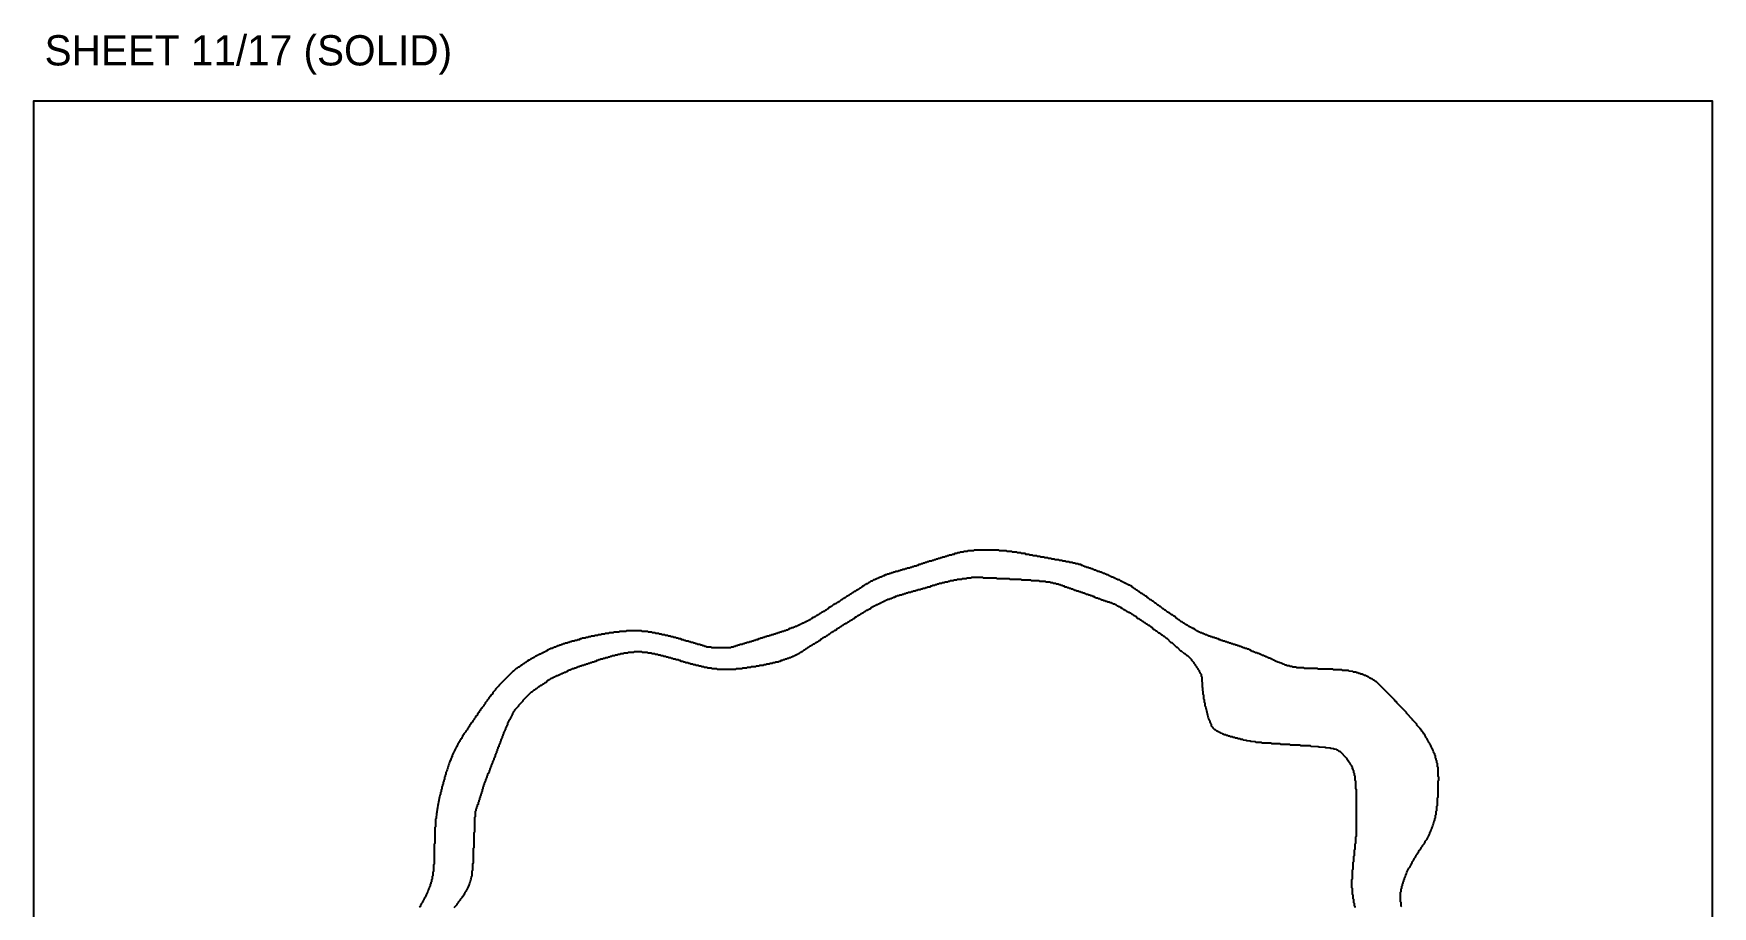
# Model space of a CAD drawing. Header units: millimetres. Extents: x 0 to 6416, y -3898 to 1268.
# Drawn here: x 0 to 1219, y -1964 to -1330 of the extents above; entities that cross this region are included whole.
import ezdxf

# ---------------------------------------------------------------- set-up
doc = ezdxf.new("R2010")
doc.units = ezdxf.units.MM
for name, color, linetype in [('CUT_OUTER', 1, 'Continuous'), ('ENGRAVE_NEXT', 3, 'Continuous'), ('NOTES', 7, 'Continuous'), ('SHEET_EDGE', 7, 'Continuous')]:
    doc.layers.add(name, color=color, linetype=linetype)

msp = doc.modelspace()

# ---------------------------------------------------------------- linework, layer by layer
at = {"layer": 'CUT_OUTER'}
msp.add_lwpolyline([(993.6, -1964.4), (993.2, -1963.9), (993.1, -1961.4), (992.7, -1960.9), (992.6, -1960.4), (992.6, -1955.4), (992.7, -1953.9), (993.1, -1953.4), (993.2, -1951.4), (993.6, -1950.9), (993.7, -1949.4), (994.1, -1948.9), (994.2, -1947.9), (994.6, -1947.4), (994.7, -1946.4), (995.1, -1945.9), (995.2, -1944.9), (995.6, -1944.4), (995.7, -1943.4), (996.1, -1942.9), (996.2, -1941.9), (996.6, -1941.4), (996.6, -1940.9), (997.1, -1940.4), (997.2, -1939.4), (997.6, -1938.9), (997.7, -1938.4), (998.1, -1937.9), (998.2, -1937.4), (998.6, -1936.9), (998.7, -1936.4), (999.6, -1935.4), (999.6, -1934.9), (1000.1, -1934.4), (1000.1, -1933.9), (1000.6, -1933.4), (1000.6, -1932.9), (1001.1, -1932.4), (1001.1, -1931.9), (1002.1, -1930.9), (1002.1, -1930.4), (1002.6, -1929.9), (1002.6, -1929.4), (1003.6, -1928.4), (1003.6, -1927.9), (1004.1, -1927.4), (1004.1, -1926.9), (1005, -1926), (1005.1, -1925.9), (1005.1, -1925.4), (1006.1, -1924.4), (1006.1, -1923.9), (1007.1, -1922.9), (1007.1, -1922.4), (1007.6, -1921.9), (1007.6, -1921.4), (1008.6, -1920.4), (1008.6, -1919.9), (1010.1, -1918.4), (1010.1, -1917.9), (1010.6, -1917.4), (1010.6, -1916.9), (1012.1, -1915.4), (1012.1, -1914.9), (1012.6, -1914.4), (1012.6, -1913.9), (1013.1, -1913.4), (1013.1, -1912.9), (1013.6, -1912.4), (1013.6, -1911.9), (1014, -1911.4), (1014.1, -1910.4), (1014.5, -1910), (1014.6, -1909.4), (1015, -1908.9), (1015.1, -1907.9), (1015.5, -1907.5), (1015.6, -1906.9), (1016, -1906.4), (1016.1, -1905.4), (1016.5, -1904.9), (1016.6, -1903.9), (1017, -1903.4), (1017.1, -1901.9), (1017.5, -1901.4), (1017.6, -1900.4), (1018, -1899.9), (1018.1, -1897.9), (1018.5, -1897.4), (1018.6, -1894.9), (1019, -1894.4), (1019.1, -1891.4), (1019.5, -1890.9), (1019.6, -1885.4), (1020, -1884.9), (1020.1, -1872.9), (1020.5, -1872.4), (1020.5, -1870.4), (1020.1, -1869.9), (1020, -1863.4), (1019.6, -1862.9), (1019.5, -1860.4), (1019.1, -1859.9), (1019, -1858.4), (1018.6, -1857.9), (1018.5, -1856.9), (1018.1, -1856.4), (1018, -1854.9), (1017.6, -1854.4), (1017.5, -1853.4), (1017.1, -1852.9), (1017, -1852.3), (1016.6, -1851.9), (1016.5, -1850.9), (1016.1, -1850.4), (1016, -1849.8), (1015.6, -1849.4), (1015.5, -1848.9), (1015.1, -1848.4), (1015, -1847.9), (1014.6, -1847.4), (1014.5, -1846.9), (1014.1, -1846.4), (1014, -1845.9), (1013.1, -1844.9), (1013, -1844.4), (1012.6, -1843.9), (1012.5, -1843.4), (1012.1, -1842.9), (1012, -1842.4), (1011.1, -1841.4), (1011, -1840.9), (1010.6, -1840.4), (1010.5, -1839.9), (1009.6, -1838.9), (1009.5, -1838.4), (1008.1, -1836.9), (1008, -1836.4), (1007.1, -1835.4), (1007, -1834.9), (1004.6, -1832.4), (1004.5, -1831.9), (1001.6, -1828.9), (1001.5, -1828.4), (997.1, -1823.9), (997, -1823.4), (990.1, -1816.4), (990, -1815.9), (989.5, -1815.4), (989, -1815.3), (988.6, -1814.9), (988.5, -1814.4), (975, -1800.9), (974.5, -1800.9), (973.5, -1799.9), (973, -1799.9), (972, -1798.9), (971.5, -1798.9), (971, -1798.4), (970.5, -1798.4), (969.5, -1797.4), (969, -1797.4), (968.5, -1796.9), (968, -1796.9), (967.5, -1796.4), (966.5, -1796.4), (966, -1795.9), (965.5, -1795.9), (965, -1795.4), (964, -1795.4), (963.5, -1794.9), (962.5, -1794.9), (962, -1794.4), (961, -1794.4), (960.5, -1793.9), (958.5, -1793.9), (958, -1793.4), (955.5, -1793.3), (955, -1792.9), (950.5, -1792.8), (950, -1792.4), (944, -1792.3), (943.5, -1791.9), (933.5, -1791.9), (933, -1791.8), (932.5, -1791.4), (923, -1791.3), (922.5, -1790.9), (917.5, -1790.8), (917, -1790.4), (914.5, -1790.3), (914, -1789.9), (912.5, -1789.8), (912, -1789.4), (910.5, -1789.3), (910, -1788.9), (909, -1788.8), (908.5, -1788.4), (907.5, -1788.3), (907.1, -1787.9), (906.5, -1787.8), (906, -1787.4), (905, -1787.3), (904.5, -1786.9), (903.5, -1786.8), (903.1, -1786.4), (902.5, -1786.3), (902, -1785.9), (901.5, -1785.8), (901, -1785.4), (900.5, -1785.3), (900, -1784.9), (899.5, -1784.9), (899, -1784.4), (898.5, -1784.4), (898, -1783.9), (897, -1783.8), (896.5, -1783.4), (896, -1783.4), (895.5, -1782.9), (895, -1782.9), (894.5, -1782.4), (894, -1782.4), (893.5, -1781.9), (892.5, -1781.9), (892, -1781.4), (891.5, -1781.4), (891, -1780.9), (890.5, -1780.9), (890, -1780.4), (889, -1780.4), (888.5, -1779.9), (887.5, -1779.9), (887, -1779.4), (886.5, -1779.4), (886, -1778.9), (885, -1778.9), (884.5, -1778.4), (884, -1778.4), (883.5, -1777.9), (883, -1777.9), (882.5, -1777.4), (881.5, -1777.4), (881, -1776.9), (880, -1776.9), (879.5, -1776.4), (878.5, -1776.4), (878, -1775.9), (877.5, -1775.9), (877, -1775.4), (876, -1775.4), (875.5, -1774.9), (874.5, -1774.9), (874, -1774.4), (873, -1774.4), (872.5, -1773.9), (871.5, -1773.9), (871, -1773.4), (870, -1773.4), (869.5, -1772.9), (868.5, -1772.9), (868, -1772.4), (867, -1772.4), (866.5, -1771.9), (865.5, -1771.9), (865, -1771.4), (864, -1771.4), (863.5, -1770.9), (862.5, -1770.9), (862, -1770.4), (861, -1770.4), (860.5, -1769.9), (859.5, -1769.9), (859, -1769.4), (858, -1769.4), (857.5, -1768.9), (856.5, -1768.9), (856, -1768.4), (855, -1768.4), (854.5, -1767.9), (853.5, -1767.9), (853, -1767.4), (852.5, -1767.4), (852, -1766.9), (851, -1766.9), (850.5, -1766.4), (850, -1766.4), (849.5, -1765.9), (849, -1765.9), (848.5, -1765.4), (847.5, -1765.4), (847, -1764.9), (846.5, -1764.9), (846, -1764.4), (845.5, -1764.4), (845, -1763.9), (844.5, -1763.9), (843.5, -1762.9), (843, -1762.9), (842.5, -1762.4), (842, -1762.4), (841.5, -1761.9), (841, -1761.9), (840.5, -1761.4), (840, -1761.4), (839.5, -1760.9), (839, -1760.9), (838, -1759.9), (837.5, -1759.9), (837, -1759.4), (836.5, -1759.4), (835.5, -1758.4), (835, -1758.4), (834, -1757.4), (833.5, -1757.4), (832, -1755.9), (831.5, -1755.9), (830.5, -1754.9), (830, -1754.9), (828.5, -1753.4), (828, -1753.4), (827, -1752.4), (826.5, -1752.4), (825, -1750.9), (824.5, -1750.9), (824, -1750.4), (823.5, -1750.4), (822, -1748.9), (821.5, -1748.9), (820.5, -1747.9), (820, -1747.9), (818.5, -1746.4), (818, -1746.4), (817, -1745.4), (816.5, -1745.4), (815, -1743.9), (814.5, -1743.9), (813, -1742.4), (812.5, -1742.4), (811.5, -1741.4), (811, -1741.4), (809.5, -1739.9), (809, -1739.9), (808, -1738.9), (807.5, -1738.9), (806.5, -1737.9), (806, -1737.9), (805, -1736.9), (804.5, -1736.9), (803, -1735.4), (802.5, -1735.4), (801.5, -1734.4), (801, -1734.4), (800, -1733.4), (799.5, -1733.4), (798.5, -1732.4), (798, -1732.4), (797, -1731.4), (796.5, -1731.4), (796, -1730.9), (795.5, -1730.9), (795, -1730.4), (794.5, -1730.4), (794, -1729.9), (793.5, -1729.9), (793, -1729.4), (792.5, -1729.4), (792, -1728.9), (791.5, -1728.9), (791, -1728.4), (790.5, -1728.4), (790, -1727.9), (789.5, -1727.9), (788.5, -1726.9), (787.5, -1726.9), (787, -1726.4), (786.5, -1726.4), (786, -1725.9), (785.5, -1725.9), (785, -1725.4), (784.5, -1725.4), (784, -1724.9), (783, -1724.9), (782.5, -1724.4), (782, -1724.4), (781.5, -1723.9), (781, -1723.9), (780.5, -1723.4), (779.5, -1723.4), (779, -1722.9), (778.5, -1722.9), (778, -1722.4), (777, -1722.4), (776.5, -1721.9), (776, -1721.9), (775.5, -1721.4), (774.5, -1721.4), (774, -1720.9), (773, -1720.9), (772.5, -1720.4), (772, -1720.4), (771.5, -1719.9), (770.5, -1719.9), (770, -1719.4), (769.5, -1719.4), (769, -1718.9), (768, -1718.9), (767.5, -1718.4), (766.5, -1718.4), (766, -1717.9), (765, -1717.9), (764.5, -1717.4), (763.5, -1717.4), (763, -1716.9), (762.5, -1716.9), (762, -1716.4), (761, -1716.4), (760.5, -1715.9), (759, -1715.9), (758.5, -1715.4), (757, -1715.4), (756.5, -1714.9), (755, -1714.9), (754.5, -1714.4), (752.5, -1714.4), (752, -1713.9), (750, -1713.9), (749.5, -1713.4), (747.5, -1713.4), (747, -1712.9), (745, -1712.9), (744.5, -1712.4), (742, -1712.4), (741.5, -1711.9), (739.5, -1711.9), (739, -1711.4), (737, -1711.4), (736.5, -1710.9), (734.5, -1710.9), (734, -1710.4), (731.5, -1710.4), (731, -1709.9), (729, -1709.9), (728.5, -1709.4), (726, -1709.4), (725.5, -1708.9), (723.5, -1708.9), (723, -1708.4), (720.5, -1708.4), (720, -1707.9), (717.5, -1707.9), (717, -1707.4), (714.5, -1707.4), (714, -1706.9), (711, -1706.9), (710.5, -1706.4), (707, -1706.4), (706.5, -1705.9), (701.5, -1705.9), (701, -1705.4), (692, -1705.4), (683, -1705.4), (682.5, -1705.9), (678.5, -1705.9), (678, -1706.4), (675.5, -1706.4), (675, -1706.9), (673, -1706.9), (672.5, -1707.4), (671, -1707.4), (670.5, -1707.9), (669, -1707.9), (668.5, -1708.4), (667, -1708.4), (666.5, -1708.9), (665, -1708.9), (664.5, -1709.4), (663.5, -1709.4), (663, -1709.9), (662, -1709.9), (661.5, -1710.4), (660, -1710.4), (659.5, -1710.9), (658.5, -1710.9), (658, -1711.4), (657, -1711.4), (656.5, -1711.9), (655.5, -1711.9), (655, -1712.4), (654, -1712.4), (653.5, -1712.9), (652.5, -1712.9), (652, -1713.4), (650.5, -1713.4), (650, -1713.9), (649, -1713.9), (648.5, -1714.4), (647.5, -1714.4), (647, -1714.9), (646, -1714.9), (645.5, -1715.4), (644.5, -1715.4), (644, -1715.9), (643, -1715.9), (642.5, -1716.4), (641.5, -1716.4), (641, -1716.9), (639.5, -1716.9), (639, -1717.4), (638, -1717.4), (637.5, -1717.9), (636.5, -1717.9), (636, -1718.4), (634.5, -1718.4), (634, -1718.9), (633, -1718.9), (632.5, -1719.4), (631, -1719.4), (630.5, -1719.9), (629.5, -1719.9), (629, -1720.4), (628, -1720.4), (627.5, -1720.9), (626, -1720.9), (625.5, -1721.4), (624.5, -1721.4), (624, -1721.9), (623, -1721.9), (622.5, -1722.4), (621.5, -1722.4), (621, -1722.9), (620, -1722.9), (619.5, -1723.4), (618.5, -1723.4), (618, -1723.9), (617, -1723.9), (616.5, -1724.4), (616, -1724.4), (615.5, -1724.9), (614.5, -1724.9), (614, -1725.4), (613.5, -1725.4), (613, -1725.9), (612.5, -1725.9), (612, -1726.4), (611.5, -1726.4), (611, -1726.9), (610, -1726.9), (609, -1727.9), (608, -1727.9), (607, -1728.9), (606.5, -1728.9), (605.5, -1729.9), (605, -1729.9), (604.5, -1730.4), (604, -1730.4), (603, -1731.4), (602.5, -1731.4), (602, -1731.9), (601.5, -1731.9), (600.5, -1732.9), (600, -1732.9), (599, -1733.9), (598.5, -1733.9), (598, -1734.4), (597.5, -1734.4), (596.5, -1735.4), (596, -1735.4), (595, -1736.4), (594.5, -1736.4), (593.5, -1737.4), (593, -1737.4), (592, -1738.4), (591.5, -1738.4), (591, -1738.9), (590.5, -1738.9), (589.5, -1739.9), (589, -1739.9), (588.5, -1740.4), (588, -1740.4), (587, -1741.4), (586.5, -1741.4), (585, -1742.9), (584.5, -1742.9), (584, -1743.4), (583.5, -1743.4), (582.5, -1744.4), (582, -1744.4), (581.5, -1744.9), (581, -1744.9), (579.5, -1746.4), (579, -1746.4), (578.5, -1746.9), (578, -1746.9), (577, -1747.9), (576.5, -1747.9), (575.5, -1748.9), (575, -1748.9), (574, -1749.9), (573.5, -1749.9), (573, -1750.4), (572.5, -1750.4), (571.5, -1751.4), (571, -1751.4), (570, -1752.4), (569.5, -1752.4), (569, -1752.9), (568.5, -1752.9), (567.5, -1753.9), (567, -1753.9), (566.5, -1754.4), (566, -1754.4), (565.5, -1754.9), (565, -1754.9), (564, -1755.9), (563.5, -1755.9), (563, -1756.4), (562.5, -1756.4), (562, -1756.9), (561.5, -1756.9), (561, -1757.4), (560.5, -1757.4), (560, -1757.9), (559.5, -1757.9), (559, -1758.4), (558.5, -1758.4), (558, -1758.9), (557.5, -1758.9), (557, -1759.4), (556.5, -1759.4), (556, -1759.9), (555.5, -1759.9), (555, -1760.4), (554.5, -1760.4), (554, -1760.9), (553, -1760.9), (552.5, -1761.4), (552, -1761.4), (551.5, -1761.9), (550.5, -1761.9), (550, -1762.4), (549, -1762.4), (548.5, -1762.9), (548, -1762.9), (547.5, -1763.4), (546.5, -1763.4), (546, -1763.9), (545, -1763.9), (544.5, -1764.4), (543.5, -1764.4), (543, -1764.9), (542, -1764.9), (541.5, -1765.4), (540.5, -1765.4), (540, -1765.9), (539, -1765.9), (538.5, -1766.4), (537.5, -1766.4), (537, -1766.9), (536, -1766.9), (535.5, -1767.4), (534.5, -1767.4), (534, -1767.9), (532.5, -1767.9), (532, -1768.4), (531, -1768.4), (530.5, -1768.9), (529.5, -1768.9), (529, -1769.4), (528, -1769.4), (527.5, -1769.9), (526.5, -1769.9), (526, -1770.4), (524.5, -1770.4), (524, -1770.9), (523, -1770.9), (522.5, -1771.4), (521.5, -1771.4), (521, -1771.9), (520, -1771.9), (519.5, -1772.4), (518, -1772.4), (517.5, -1772.9), (516.5, -1772.9), (516, -1773.4), (515, -1773.4), (514.5, -1773.9), (513, -1773.9), (512.5, -1774.4), (511.5, -1774.4), (511, -1774.9), (510, -1774.9), (509.5, -1775.4), (508.5, -1775.4), (508, -1775.9), (506.5, -1775.9), (506, -1776.4), (492.5, -1776.4), (492, -1775.9), (489, -1775.9), (488.5, -1775.4), (487.5, -1775.4), (487, -1774.9), (486, -1774.9), (485.5, -1774.4), (484.5, -1774.4), (484, -1773.9), (482.5, -1773.9), (482, -1773.4), (481, -1773.4), (480.5, -1772.9), (479.5, -1772.9), (479, -1772.4), (477.5, -1772.4), (477, -1771.9), (476, -1771.9), (475.5, -1771.4), (474, -1771.4), (473.5, -1770.9), (472.5, -1770.9), (472, -1770.4), (470.5, -1770.4), (470, -1769.9), (468.5, -1769.9), (468, -1769.4), (467, -1769.4), (466.5, -1768.9), (465, -1768.9), (464.5, -1768.4), (463, -1768.4), (462.5, -1767.9), (461, -1767.9), (460.5, -1767.4), (459, -1767.4), (458.5, -1766.9), (456.5, -1766.9), (456, -1766.4), (454.5, -1766.4), (454, -1765.9), (452, -1765.9), (451.5, -1765.4), (449.5, -1765.4), (449, -1764.9), (446.5, -1764.9), (446, -1764.4), (442, -1764.4), (441.5, -1763.9), (430.5, -1763.9), (430, -1764.4), (425.5, -1764.4), (425, -1764.9), (421.5, -1764.9), (421, -1765.4), (418, -1765.4), (417.5, -1765.9), (415, -1765.9), (414.5, -1766.4), (412.5, -1766.4), (412, -1766.9), (410, -1766.9), (409.5, -1767.4), (407.5, -1767.4), (407, -1767.9), (405, -1767.9), (404.5, -1768.4), (403, -1768.4), (402.5, -1768.9), (401, -1768.9), (400.5, -1769.4), (398.5, -1769.4), (398, -1769.9), (397, -1769.9), (396.5, -1770.4), (395, -1770.4), (394.5, -1770.9), (393, -1770.9), (392.5, -1771.4), (391, -1771.4), (390.5, -1771.9), (389.5, -1771.9), (389, -1772.4), (388, -1772.4), (387.5, -1772.9), (386, -1772.9), (385.5, -1773.4), (384.5, -1773.4), (384, -1773.9), (383.5, -1773.9), (383, -1774.4), (382, -1774.4), (381.5, -1774.9), (380.5, -1774.9), (380, -1775.4), (379.5, -1775.4), (379, -1775.9), (378, -1775.9), (377.5, -1776.4), (377, -1776.4), (376.5, -1776.9), (375.5, -1776.9), (375, -1777.4), (374.5, -1777.4), (374, -1777.9), (373.5, -1777.9), (373, -1778.4), (372.5, -1778.4), (372, -1778.9), (371.5, -1778.9), (371, -1779.4), (370.5, -1779.4), (370, -1779.9), (369.5, -1779.9), (369, -1780.4), (368.5, -1780.4), (368, -1780.9), (367.5, -1780.9), (367, -1781.4), (366.5, -1781.4), (366, -1781.9), (365.5, -1781.9), (365, -1782.4), (364.5, -1782.4), (363.5, -1783.4), (363, -1783.4), (362.5, -1783.9), (362, -1783.9), (361.5, -1784.4), (361, -1784.4), (360, -1785.4), (359.5, -1785.4), (359, -1785.9), (358.5, -1785.9), (357.5, -1786.9), (357, -1786.9), (356, -1787.9), (355.5, -1787.9), (354.5, -1788.9), (354, -1788.9), (352.5, -1790.3), (352, -1790.4), (351, -1791.4), (350.5, -1791.4), (348.5, -1793.3), (348, -1793.4), (338, -1803.4), (337.9, -1803.9), (335.5, -1806.4), (335.4, -1806.9), (333.5, -1808.8), (333.4, -1809.4), (332, -1810.8), (331.9, -1811.4), (330.5, -1812.9), (330.4, -1813.4), (329.5, -1814.4), (329.4, -1814.9), (328, -1816.4), (327.9, -1816.9), (327, -1817.9), (326.9, -1818.4), (325.5, -1819.9), (325.4, -1820.4), (324.5, -1821.4), (324.4, -1821.9), (323.5, -1822.9), (323.4, -1823.4), (322.5, -1824.4), (322.4, -1824.9), (321, -1826.3), (320.9, -1826.9), (320, -1827.9), (319.9, -1828.4), (319, -1829.4), (318.9, -1829.9), (317.9, -1830.9), (317.9, -1831.4), (316.5, -1832.9), (316.4, -1833.4), (315.9, -1833.9), (315.9, -1834.4), (315, -1835.3), (314.9, -1835.9), (313.9, -1836.9), (313.9, -1837.4), (312.5, -1838.8), (312.4, -1839.4), (311.5, -1840.4), (311.4, -1840.9), (311, -1841.4), (310.9, -1841.9), (310.4, -1842.4), (310.4, -1842.9), (309.5, -1843.8), (309.4, -1844.4), (308.9, -1844.9), (308.9, -1845.4), (308, -1846.4), (307.9, -1846.9), (307.5, -1847.4), (307.4, -1847.9), (307, -1848.4), (306.9, -1848.9), (306.5, -1849.4), (306.4, -1849.9), (306, -1850.4), (305.9, -1850.9), (305.5, -1851.4), (305.4, -1851.9), (305, -1852.4), (304.9, -1852.9), (304.5, -1853.4), (304.4, -1853.9), (304, -1854.4), (303.9, -1855.4), (303.5, -1855.8), (303.4, -1856.4), (303, -1856.9), (302.9, -1857.9), (302.5, -1858.3), (302.4, -1858.9), (302, -1859.4), (301.9, -1860.4), (301.5, -1860.9), (301.4, -1861.9), (301, -1862.4), (300.9, -1863.4), (300.5, -1863.9), (300.4, -1864.9), (300, -1865.4), (299.9, -1866.4), (299.5, -1866.9), (299.4, -1868.4), (299, -1868.9), (298.9, -1869.9), (298.5, -1870.4), (298.4, -1871.9), (298, -1872.4), (297.9, -1873.4), (297.5, -1873.9), (297.4, -1875.4), (297, -1875.9), (296.9, -1876.9), (296.5, -1877.4), (296.4, -1878.9), (296, -1879.4), (295.9, -1880.9), (295.5, -1881.4), (295.4, -1882.9), (295, -1883.4), (294.9, -1884.9), (294.5, -1885.4), (294.4, -1887.4), (294, -1887.9), (293.9, -1889.9), (293.5, -1890.4), (293.4, -1892.9), (293, -1893.4), (292.9, -1895.9), (292.5, -1896.4), (292.4, -1900.4), (292, -1900.9), (291.9, -1906.4), (291.5, -1906.9), (291.4, -1917.9), (291.4, -1918.4), (291, -1918.9), (290.9, -1932.9), (290.9, -1933.4), (290.5, -1933.9), (290.4, -1938.9), (290, -1939.4), (289.9, -1941.9), (289.5, -1942.4), (289.4, -1944.4), (289, -1944.9), (288.9, -1946.4), (288.5, -1946.9), (288.4, -1947.9), (288, -1948.4), (287.9, -1949.4), (287.5, -1949.9), (287.4, -1950.9), (287, -1951.3), (286.9, -1951.9), (286.5, -1952.4), (286.4, -1953.4), (286, -1953.8), (285.9, -1954.4), (285.5, -1954.9), (285.4, -1955.4), (285, -1955.9), (284.9, -1956.4), (284.5, -1956.9), (284.4, -1957.4), (284, -1957.9), (283.9, -1958.4), (283.5, -1958.9), (283.4, -1959.4), (283, -1959.9), (282.9, -1960.4), (282.5, -1960.9), (282.4, -1961.4), (281.5, -1962.4), (281.4, -1962.9), (281, -1963.4), (280.9, -1963.9), (280, -1964.8)], dxfattribs=at)
at = {"layer": 'ENGRAVE_NEXT'}
msp.add_lwpolyline([(305.5, -1964.9), (307.5, -1962.9), (307.5, -1962.4), (308.5, -1961.4), (308.5, -1960.9), (310, -1959.4), (310, -1958.9), (311.4, -1957.4), (311.5, -1956.9), (312.9, -1955.4), (313, -1954.9), (313.4, -1954.4), (313.5, -1953.9), (314.4, -1952.9), (314.5, -1952.4), (314.9, -1951.9), (315, -1951.4), (315.4, -1950.9), (315.5, -1950.4), (315.9, -1949.9), (316, -1949.3), (316.4, -1948.9), (316.5, -1947.9), (316.9, -1947.4), (317, -1946.4), (317.4, -1945.9), (317.5, -1944.9), (317.9, -1944.4), (318, -1942.4), (318.4, -1941.9), (318.5, -1938.4), (318.9, -1937.9), (319, -1932.9), (319.4, -1932.4), (319.5, -1921.9), (319.9, -1921.4), (320, -1910.4), (320.5, -1909.9), (320.5, -1899.4), (321, -1898.9), (321, -1894.9), (321.5, -1894.4), (321.5, -1893.4), (322, -1892.9), (322, -1891.9), (322.5, -1891.4), (322.5, -1890.4), (323, -1889.9), (323, -1888.4), (323.5, -1887.9), (323.5, -1886.9), (324, -1886.4), (324, -1885.4), (324.5, -1884.9), (324.5, -1883.9), (325, -1883.4), (325, -1882.4), (325.5, -1881.9), (325.5, -1880.9), (326, -1880.4), (326, -1878.9), (326.5, -1878.4), (326.5, -1877.4), (327, -1876.9), (327, -1875.9), (327.5, -1875.4), (327.5, -1874.4), (328, -1873.9), (328, -1873.4), (328.5, -1872.9), (328.5, -1871.9), (329, -1871.4), (329, -1870.8), (329.5, -1870.4), (329.5, -1869.4), (330, -1868.9), (330, -1867.9), (330.5, -1867.4), (330.5, -1866.8), (331, -1866.4), (331, -1865.4), (331.5, -1864.9), (331.5, -1863.9), (332, -1863.4), (332, -1862.9), (332.5, -1862.4), (332.5, -1861.4), (333, -1860.9), (333, -1860.4), (333.5, -1859.9), (333.5, -1858.9), (334, -1858.4), (334, -1857.9), (334.5, -1857.4), (334.5, -1856.4), (335, -1855.9), (335, -1855.4), (335.5, -1854.9), (335.5, -1853.9), (336, -1853.4), (336, -1852.9), (336.5, -1852.4), (336.5, -1851.4), (337, -1850.9), (337, -1849.9), (337.5, -1849.4), (337.5, -1848.4), (338, -1847.9), (338, -1846.9), (338.5, -1846.4), (338.5, -1845.9), (339, -1845.4), (339, -1844.4), (339.5, -1843.9), (339.5, -1842.9), (340, -1842.4), (340, -1841.9), (340.5, -1841.4), (340.5, -1840.4), (341, -1839.9), (341, -1839.4), (341.5, -1838.9), (341.5, -1837.9), (342, -1837.4), (342, -1836.9), (342.5, -1836.4), (342.5, -1835.9), (343, -1835.4), (343, -1834.4), (343.5, -1833.9), (343.5, -1833.4), (344, -1832.9), (344, -1832.4), (344.5, -1831.9), (344.5, -1830.9), (345, -1830.4), (345, -1829.9), (345.5, -1829.4), (345.5, -1828.9), (346, -1828.4), (346, -1827.9), (346.5, -1827.4), (346.5, -1826.9), (347, -1826.4), (347, -1825.9), (347.5, -1825.4), (347.5, -1824.9), (348, -1824.4), (348, -1823.9), (348.5, -1823.4), (348.5, -1822.9), (349.5, -1821.9), (349.5, -1821.4), (352.5, -1818.4), (352.5, -1817.9), (355.5, -1814.9), (355.5, -1814.4), (361.5, -1808.4), (362, -1808.4), (363.5, -1806.9), (364, -1806.9), (365, -1805.9), (365.5, -1805.9), (367, -1804.4), (367.5, -1804.4), (368.5, -1803.4), (369, -1803.4), (370, -1802.4), (370.5, -1802.4), (371.5, -1801.4), (372, -1801.4), (373.5, -1799.9), (374, -1799.9), (374.5, -1799.4), (375, -1799.4), (376, -1798.4), (376.5, -1798.4), (377, -1797.9), (377.5, -1797.9), (378, -1797.4), (378.5, -1797.4), (379, -1796.9), (379.5, -1796.9), (380, -1796.4), (381, -1796.4), (381.5, -1795.9), (382, -1795.9), (382.5, -1795.4), (383, -1795.4), (383.5, -1794.9), (384, -1794.9), (384.5, -1794.4), (385, -1794.4), (385.5, -1793.9), (386.5, -1793.9), (387, -1793.4), (387.5, -1793.4), (388, -1792.9), (388.5, -1792.9), (389, -1792.4), (390, -1792.4), (390.5, -1791.9), (391, -1791.9), (391.5, -1791.4), (392.5, -1791.4), (393, -1790.9), (394, -1790.9), (394.5, -1790.4), (395, -1790.4), (395.5, -1789.9), (396.5, -1789.9), (397, -1789.4), (398, -1789.4), (398.5, -1788.9), (399.5, -1788.9), (400, -1788.4), (401, -1788.4), (401.5, -1787.9), (402.5, -1787.9), (403, -1787.4), (404, -1787.4), (404.5, -1786.9), (405.5, -1786.9), (406, -1786.4), (407, -1786.4), (407.5, -1785.9), (408.5, -1785.9), (409, -1785.4), (410, -1785.4), (410.5, -1784.9), (411.5, -1784.9), (412, -1784.4), (413.5, -1784.4), (414, -1783.9), (415, -1783.9), (415.5, -1783.4), (417, -1783.4), (417.5, -1782.9), (418.5, -1782.9), (419, -1782.4), (420, -1782.4), (420.5, -1781.9), (422, -1781.9), (422.5, -1781.4), (424, -1781.4), (424.5, -1780.9), (426, -1780.9), (426.5, -1780.4), (428.5, -1780.4), (429, -1779.9), (431.5, -1779.9), (432, -1779.4), (436, -1779.4), (436.5, -1778.9), (441.5, -1778.9), (442, -1779.4), (445.5, -1779.4), (446, -1779.9), (448.5, -1779.9), (449, -1780.4), (451, -1780.4), (451.5, -1780.9), (453, -1780.9), (453.5, -1781.4), (455, -1781.4), (455.5, -1781.9), (457, -1781.9), (457.5, -1782.4), (459, -1782.4), (459.5, -1782.9), (460.5, -1782.9), (461, -1783.4), (462.5, -1783.4), (463, -1783.9), (464, -1783.9), (464.5, -1784.4), (466, -1784.4), (466.5, -1784.9), (468, -1784.9), (468.5, -1785.4), (469.5, -1785.4), (470, -1785.9), (471.5, -1785.9), (472, -1786.4), (473, -1786.4), (473.5, -1786.9), (475, -1786.9), (475.5, -1787.4), (476.5, -1787.4), (477, -1787.9), (478.5, -1787.9), (479, -1788.4), (480.5, -1788.4), (481, -1788.9), (482.5, -1788.9), (483, -1789.4), (484.5, -1789.4), (485, -1789.9), (486.5, -1789.9), (487, -1790.4), (489, -1790.4), (489.5, -1790.9), (492, -1790.9), (492.5, -1791.4), (496, -1791.4), (496.5, -1791.9), (510, -1791.9), (510.5, -1791.4), (514.5, -1791.4), (515, -1790.9), (518, -1790.9), (518.5, -1790.4), (521, -1790.4), (521.5, -1789.9), (524.5, -1789.9), (525, -1789.4), (527, -1789.4), (527.5, -1788.9), (530, -1788.9), (530.5, -1788.4), (532, -1788.4), (532.5, -1787.9), (534.5, -1787.9), (535, -1787.4), (536.5, -1787.4), (537, -1786.9), (538.5, -1786.9), (539, -1786.4), (541, -1786.4), (541.5, -1785.9), (542.5, -1785.9), (543, -1785.4), (544, -1785.4), (544.5, -1784.9), (545.5, -1784.9), (546, -1784.4), (547, -1784.4), (547.5, -1783.9), (548.5, -1783.9), (549, -1783.4), (550, -1783.4), (550.5, -1782.9), (551, -1782.9), (551.5, -1782.4), (552, -1782.4), (552.5, -1781.9), (553, -1781.9), (553.5, -1781.4), (554, -1781.4), (554.5, -1780.9), (555, -1780.9), (555.5, -1780.4), (556, -1780.4), (557, -1779.4), (557.5, -1779.4), (558, -1778.9), (558.5, -1778.9), (559.5, -1777.9), (560, -1777.9), (561, -1776.9), (561.5, -1776.9), (562.5, -1775.9), (563, -1775.9), (564, -1774.9), (564.5, -1774.9), (565, -1774.4), (565.5, -1774.4), (566.5, -1773.4), (567, -1773.4), (568, -1772.4), (568.5, -1772.4), (569, -1771.9), (569.5, -1771.9), (570.5, -1770.9), (571, -1770.9), (572, -1769.9), (572.5, -1769.9), (573.5, -1768.9), (574, -1768.9), (574.5, -1768.4), (575, -1768.4), (576, -1767.4), (576.5, -1767.4), (577.5, -1766.4), (578, -1766.4), (579.5, -1764.9), (580, -1764.9), (580.5, -1764.4), (581, -1764.4), (582, -1763.4), (582.5, -1763.4), (583.5, -1762.4), (584, -1762.4), (584.5, -1761.9), (585, -1761.9), (586, -1760.9), (586.5, -1760.9), (587.5, -1759.9), (588, -1759.9), (589, -1758.9), (589.5, -1758.9), (590, -1758.4), (590.5, -1758.4), (591.5, -1757.4), (592, -1757.4), (593, -1756.4), (593.5, -1756.4), (594, -1755.9), (594.5, -1755.9), (595.5, -1754.9), (596, -1754.9), (597, -1753.9), (597.5, -1753.9), (598.5, -1752.9), (599, -1752.9), (599.5, -1752.4), (600, -1752.4), (601, -1751.4), (601.5, -1751.4), (602, -1750.9), (602.5, -1750.9), (603.5, -1749.9), (604, -1749.9), (605, -1748.9), (605.5, -1748.9), (606, -1748.4), (606.5, -1748.4), (607, -1747.9), (607.5, -1747.9), (608.5, -1746.9), (609, -1746.9), (609.5, -1746.4), (610, -1746.4), (610.5, -1745.9), (611, -1745.9), (611.5, -1745.4), (612, -1745.4), (612.5, -1744.9), (613, -1744.9), (613.5, -1744.4), (614, -1744.4), (614.5, -1743.9), (615, -1743.9), (615.5, -1743.4), (616, -1743.4), (616.5, -1742.9), (617, -1742.9), (617.5, -1742.4), (618, -1742.4), (618.5, -1741.9), (619, -1741.9), (619.5, -1741.4), (620, -1741.4), (620.5, -1740.9), (621.5, -1740.9), (622, -1740.4), (623, -1740.4), (623.5, -1739.9), (624, -1739.9), (624.5, -1739.4), (625.5, -1739.4), (626, -1738.9), (627, -1738.9), (627.5, -1738.4), (628.5, -1738.4), (629, -1737.9), (630.5, -1737.9), (631, -1737.4), (632, -1737.4), (632.5, -1736.9), (633.5, -1736.9), (634, -1736.4), (635, -1736.4), (635.5, -1735.9), (637, -1735.9), (637.5, -1735.4), (638.5, -1735.4), (639, -1734.9), (640.5, -1734.9), (641, -1734.4), (642, -1734.4), (642.5, -1733.9), (644, -1733.9), (644.5, -1733.4), (645.5, -1733.4), (646, -1732.9), (647.5, -1732.9), (648, -1732.4), (649, -1732.4), (649.5, -1731.9), (651, -1731.9), (651.5, -1731.4), (652.5, -1731.4), (653, -1730.9), (654.5, -1730.9), (655, -1730.4), (656, -1730.4), (656.5, -1729.9), (657.5, -1729.9), (658, -1729.4), (659.5, -1729.4), (660, -1728.9), (661.5, -1728.9), (662, -1728.4), (664, -1728.4), (664.5, -1727.9), (665.5, -1727.9), (666, -1727.4), (668, -1727.4), (668.5, -1726.9), (670.5, -1726.9), (671, -1726.4), (674, -1726.4), (674.5, -1725.9), (677.5, -1725.9), (678, -1725.4), (681, -1725.4), (681.5, -1724.9), (689, -1724.9), (689.5, -1725.4), (699, -1725.4), (699.5, -1725.9), (708.5, -1725.9), (709, -1726.4), (717, -1726.4), (717.5, -1726.9), (724, -1726.9), (724.5, -1727.4), (730, -1727.4), (730.5, -1727.9), (734.5, -1727.9), (735, -1728.4), (738, -1728.4), (738.5, -1728.9), (740, -1728.9), (740.5, -1729.4), (742, -1729.4), (742.5, -1729.9), (744, -1729.9), (744.5, -1730.4), (745.5, -1730.4), (746, -1730.9), (747, -1730.9), (747.5, -1731.4), (748.5, -1731.4), (749, -1731.9), (750, -1731.9), (750.5, -1732.4), (751.5, -1732.4), (752, -1732.9), (753, -1732.9), (753.5, -1733.4), (754.5, -1733.4), (755, -1733.9), (755.5, -1733.9), (756, -1734.4), (757, -1734.4), (757.5, -1734.9), (758.5, -1734.9), (759, -1735.4), (760, -1735.4), (760.5, -1735.9), (761.5, -1735.9), (762, -1736.4), (763, -1736.4), (763.5, -1736.9), (764, -1736.9), (764.5, -1737.4), (765.5, -1737.4), (766, -1737.9), (767, -1737.9), (767.5, -1738.4), (768.5, -1738.4), (769, -1738.9), (770, -1738.9), (770.5, -1739.4), (771, -1739.4), (771.5, -1739.9), (772.5, -1739.9), (773, -1740.4), (774, -1740.4), (774.5, -1740.9), (775, -1740.9), (775.5, -1741.4), (776.5, -1741.4), (777, -1741.9), (778, -1741.9), (778.5, -1742.4), (779.5, -1742.4), (780, -1742.9), (781, -1742.9), (781.5, -1743.4), (782.5, -1743.4), (783, -1743.9), (783.5, -1743.9), (784, -1744.4), (785, -1744.4), (785.5, -1744.9), (786, -1744.9), (787, -1745.9), (787.5, -1745.9), (788, -1746.4), (788.5, -1746.4), (789, -1746.9), (789.5, -1746.9), (790, -1747.4), (790.5, -1747.4), (791.5, -1748.4), (792, -1748.4), (792.5, -1748.9), (793, -1748.9), (794, -1749.9), (794.5, -1749.9), (795, -1750.4), (795.5, -1750.4), (796, -1750.9), (796.5, -1750.9), (797.5, -1751.9), (798, -1751.9), (799, -1752.9), (799.5, -1752.9), (800, -1753.4), (800.5, -1753.4), (802, -1754.9), (802.5, -1754.9), (803.5, -1755.9), (804, -1755.9), (805, -1756.9), (805.5, -1756.9), (806.5, -1757.9), (807, -1757.9), (808, -1758.9), (808.5, -1758.9), (809.5, -1759.9), (810, -1759.9), (811.5, -1761.4), (812, -1761.4), (813.5, -1762.9), (814, -1762.9), (815, -1763.9), (815.5, -1763.9), (817, -1765.4), (817.5, -1765.4), (819, -1766.9), (819.5, -1766.9), (820.5, -1767.9), (821, -1767.9), (822.5, -1769.4), (823, -1769.4), (826, -1772.4), (826.5, -1772.4), (830, -1775.9), (830.5, -1775.9), (833, -1778.4), (833.5, -1778.4), (835.5, -1780.4), (836, -1780.4), (837.5, -1781.9), (838, -1781.9), (841, -1784.9), (841, -1785.4), (842.5, -1786.9), (842.5, -1787.4), (843.5, -1788.4), (843.5, -1788.9), (844.5, -1789.9), (844.5, -1790.4), (845.5, -1791.4), (845.5, -1791.9), (846.5, -1792.9), (846.5, -1793.4), (847, -1793.9), (847, -1794.4), (848, -1795.4), (848, -1796.9), (848.5, -1797.4), (848.6, -1804.9), (849, -1805.4), (849.1, -1809.9), (849.6, -1810.4), (849.6, -1813.4), (850.1, -1813.9), (850.1, -1815.9), (850.6, -1816.4), (850.6, -1818.4), (851.1, -1818.9), (851.2, -1820.4), (851.6, -1820.9), (851.7, -1822.4), (852.1, -1822.9), (852.2, -1824.4), (852.6, -1824.9), (852.7, -1826.4), (853.1, -1826.9), (853.2, -1827.9), (853.6, -1828.4), (853.7, -1828.9), (854.1, -1829.4), (854.2, -1830.4), (854.6, -1830.9), (854.7, -1831.4), (855.1, -1831.9), (855.3, -1832.9), (856.2, -1833.9), (856.3, -1834.4), (856.8, -1834.9), (857.5, -1835.6), (858, -1835.7), (859, -1836.6), (859.5, -1836.7), (860, -1837.1), (860.5, -1837.2), (861, -1837.7), (861.5, -1837.7), (862, -1838.1), (863, -1838.3), (863.5, -1838.7), (864, -1838.8), (864.5, -1839.2), (865.5, -1839.3), (866, -1839.7), (867, -1839.8), (867.5, -1840.2), (868.5, -1840.3), (869, -1840.7), (870.5, -1840.8), (871, -1841.2), (872, -1841.3), (872.5, -1841.7), (874, -1841.8), (874.5, -1842.2), (876, -1842.3), (876.5, -1842.7), (878, -1842.8), (878.5, -1843.2), (880.5, -1843.3), (881, -1843.7), (883.5, -1843.8), (884, -1844.2), (887, -1844.3), (887.5, -1844.8), (888, -1844.8), (891.5, -1844.8), (892, -1845.3), (898.5, -1845.3), (899, -1845.8), (905, -1845.8), (905.5, -1846.3), (912, -1846.3), (912.5, -1846.8), (919.5, -1846.9), (920, -1847.3), (927, -1847.4), (927.5, -1847.8), (933, -1847.9), (933.5, -1848.3), (938, -1848.4), (938.5, -1848.8), (941.5, -1848.9), (942, -1849.3), (944, -1849.4), (944.5, -1849.8), (946, -1849.9), (946.5, -1850.4), (947, -1850.4), (948, -1851.3), (948.5, -1851.4), (953.5, -1856.4), (953.6, -1856.9), (954.5, -1857.9), (954.6, -1858.4), (956, -1859.9), (956.1, -1860.9), (957, -1861.9), (957.1, -1862.4), (957.5, -1862.9), (957.6, -1863.9), (958, -1864.3), (958.1, -1864.9), (958.5, -1865.4), (958.6, -1866.9), (959, -1867.4), (959.1, -1868.9), (959.5, -1869.4), (959.6, -1872.4), (960, -1872.9), (960.1, -1878.4), (960.5, -1878.9), (960.5, -1913.4), (960.1, -1913.9), (960, -1918.4), (959.6, -1918.9), (959.5, -1922.9), (959.1, -1923.4), (959, -1927.4), (958.6, -1927.9), (958.5, -1931.9), (958.1, -1932.4), (958, -1937.4), (957.6, -1937.9), (957.5, -1944.4), (957.1, -1944.9), (957.1, -1945.9), (957.1, -1950.4), (957.5, -1950.9), (957.6, -1955.4), (958, -1955.9), (958.1, -1958.4), (958.5, -1958.9), (958.6, -1961.4), (959, -1961.9), (959.1, -1963.4), (959.5, -1963.9), (959.6, -1964.9)], dxfattribs=at)
at = {"layer": 'SHEET_EDGE'}
msp.add_lwpolyline([(0, -2598.4), (1219.2, -2598.4), (1219.2, -1379.2), (0, -1379.2)], close=True, dxfattribs=at)

# ---------------------------------------------------------------- texts
at = {"layer": 'NOTES'}
msp.add_text('SHEET 11/17 (SOLID)', height=22, dxfattribs=at).set_placement((8, -1353.2))

doc.saveas('drawing.dxf')
